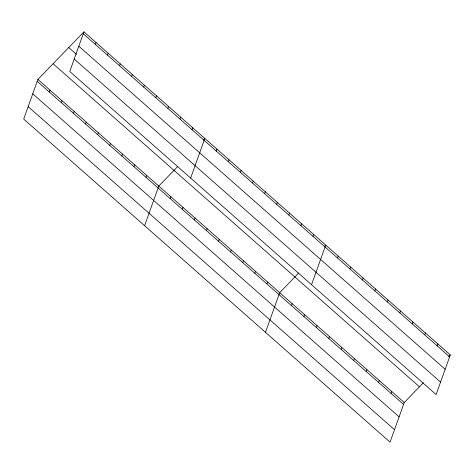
<?xml version="1.0" encoding="UTF-8"?>
<svg xmlns="http://www.w3.org/2000/svg" width="474" height="474" viewBox="0 0 474 474"><rect width="100%" height="100%" fill="white"/><g stroke="black" fill="none" stroke-linecap="round" stroke-linejoin="round"><path stroke-width="0.71" d="M83.945 31.841L69.755 71.479L436.11 394.552L450.3 354.919L83.945 31.841L37.89 79.448L23.7 119.081L390.055 442.159L404.245 402.521L423.359 382.767M49.29 92.033L49.983 90.107M61.383 102.692L62.07 100.772M95.345 44.426L96.032 42.5M73.47 113.357L74.163 111.431M107.438 55.091L108.125 53.165M85.563 124.016L86.25 122.091M119.525 65.75L120.212 63.824M97.65 134.681L98.337 132.756M131.618 76.409L132.305 74.489M109.743 145.34L110.43 143.415M143.705 87.074L144.392 85.148M121.83 155.999L122.517 154.08M155.792 97.733L156.485 95.813M133.923 166.664L134.61 164.739M167.885 108.398L168.572 106.472M146.01 177.323L146.697 175.398M179.972 119.057L180.665 117.131M144.6 225.695L158.79 186.063L177.898 166.303M192.065 129.716L192.752 127.796M170.19 198.647L170.877 196.722M190.649 178.094L204.845 138.455L203.322 140.026M182.277 209.307L182.97 207.387M216.245 151.04L216.932 149.12M194.37 219.972L195.057 218.046M228.332 161.705L229.019 159.779M206.457 230.631L207.15 228.711M240.425 172.364L241.112 170.439M218.55 241.296L219.237 239.37M252.512 183.029L253.199 181.104M230.637 251.955L231.324 250.029M264.605 193.688L265.292 191.763M242.729 262.614L243.417 260.694M276.692 204.347L277.379 202.428M254.816 273.279L255.504 271.353M288.779 215.012L289.472 213.087M266.909 283.938L267.597 282.018M300.872 225.671L301.559 223.746M265.493 332.315L279.684 292.677L298.798 272.923M312.959 236.336L313.652 234.411M291.451 305.588L292.144 303.662M311.548 284.708L325.739 245.07L324.222 246.64M303.911 316.573L304.598 314.647M337.506 257.98L338.193 256.055M316.365 327.558L317.053 325.632M349.96 268.965L350.653 267.04M328.82 338.537L329.507 336.617M362.42 279.95L363.108 278.025M341.274 349.522L341.967 347.602M374.875 290.935L375.562 289.01M353.734 360.507L354.422 358.587M387.329 301.92L388.022 299.995M366.189 371.492L366.876 369.572M399.789 312.905L400.477 310.98M378.643 382.477L379.336 380.551M412.244 323.89L412.931 321.964M391.103 393.461L391.791 391.536M424.698 334.869L425.385 332.949M437.152 345.854L437.846 343.934M448.777 356.489L450.3 354.919M83.258 33.767L449.613 356.839M78.803 46.209L445.157 369.287M68.748 47.554L76.438 54.338M74.211 59.031L440.565 382.109M53.088 63.735L419.443 386.814M37.89 79.448L404.245 402.521M37.203 81.368L403.558 404.446M32.747 93.816L399.102 416.889M28.156 106.638L394.51 429.717"/></g></svg>
